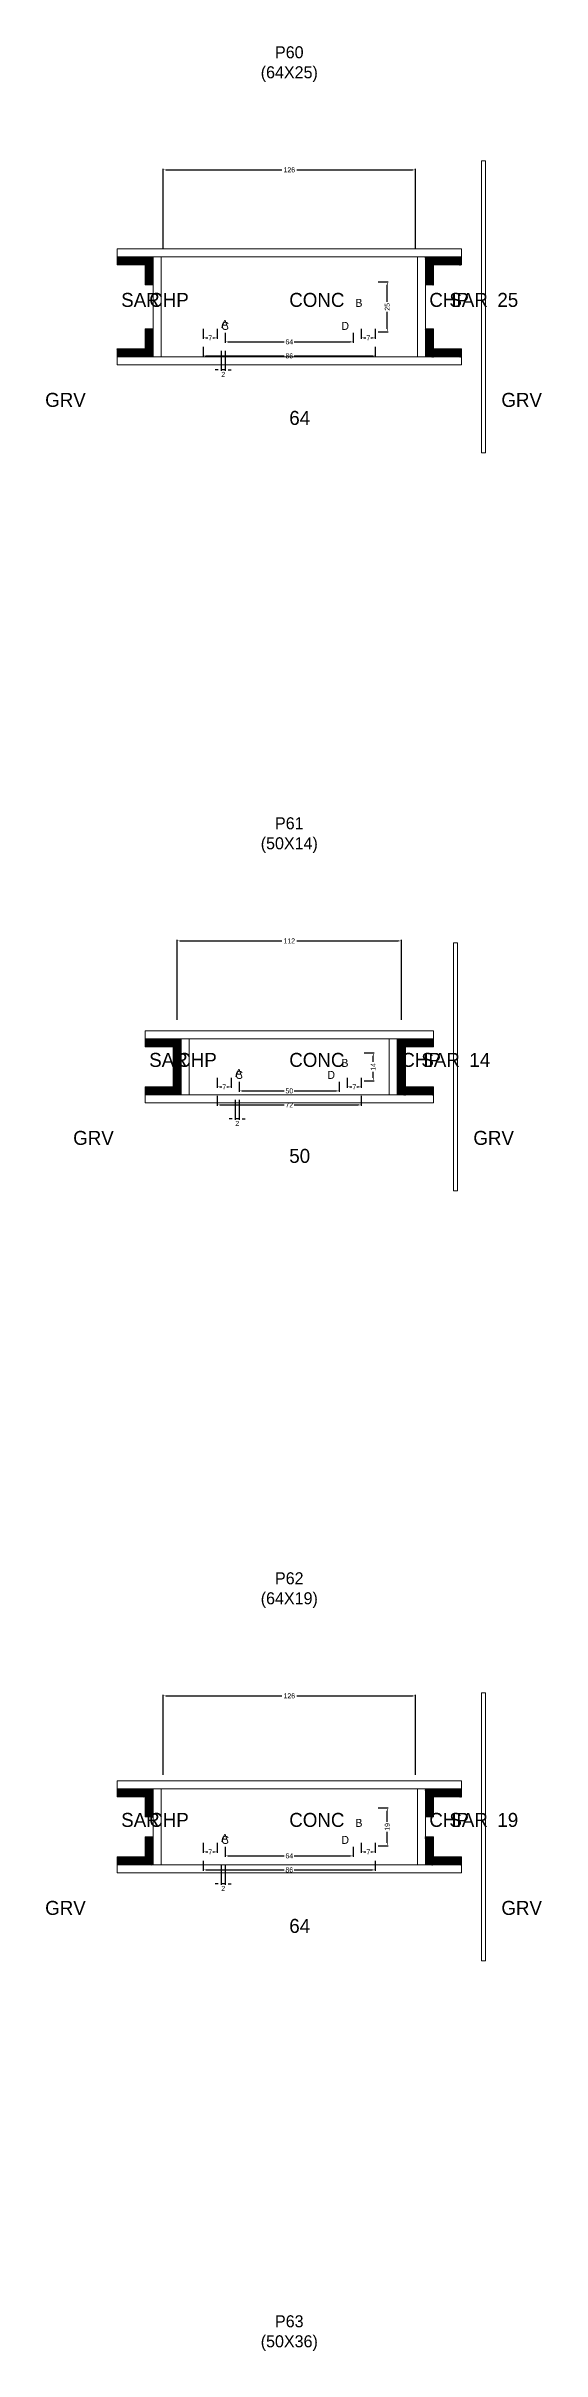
# Model space of a CAD drawing. Header units: centimetres. Extents: x -10500 to 4299, y -11026 to 295.
# Drawn here: x -122 to 126, y -9242 to -8090 of the extents above; entities that cross this region are included whole.
import ezdxf

# ---------------------------------------------------------------- set-up
doc = ezdxf.new("R2010")
doc.units = ezdxf.units.CM
for name, color, linetype in [('COTA', 241, 'Continuous'), ('Hachura', 251, 'Continuous'), ('NOMENCLATURA', 7, 'Continuous'), ('SARRAFO', 251, 'Continuous'), ('Texto Seção', 7, 'Continuous')]:
    doc.layers.add(name, color=color, linetype=linetype)
doc.dimstyles.new('cotax2', dxfattribs={"dimtxt": 2.5, "dimasz": 1.5, "dimexe": 0.5, "dimexo": 0.5, "dimgap": 0.5, "dimtad": 1, "dimcen": 2.5, "dimazin": 3, "dimtfac": 1, "dimtmove": 0, "dimatfit": 3})

# ---------------------------------------------------------------- blocks, each defined once
blk = doc.blocks.new('_CLOSEDFILLED')
at = {"color": 0, "linetype": 'BYBLOCK'}
blk.add_solid([(-1, 0.16), (0, 0), (-1, -0.16)], dxfattribs=at)
blk = doc.blocks.new('*D754')
for p, q in [((-43, -8240), (-43, -8245)), ((-41.5, -8244.5), (-2.5, -8244.5)), ((2.5, -8244.5), (41.5, -8244.5)), ((43, -8240), (43, -8245))]:
    blk.add_line(p, q)
at = {"layer": 'Defpoints'}
for p in [(-43, -8239.5), (43, -8239.5), (-43, -8244.5)]:
    blk.add_point(p, dxfattribs=at)
at = {"layer": 'COTA', "xscale": 1.5, "yscale": 1.5, "rotation": 180}
blk.add_blockref('_CLOSEDFILLED', (-43, -8244.5), dxfattribs=at)
at = {"layer": 'COTA', "xscale": 1.5, "yscale": 1.5}
blk.add_blockref('_CLOSEDFILLED', (43, -8244.5), dxfattribs=at)
at = {"layer": 'COTA', "insert": (0, -8244.5), "char_height": 2.5, "attachment_point": 5}
blk.add_mtext('86', dxfattribs=at)
blk = doc.blocks.new('*D755')
for p, q in [((-32, -8233), (-32, -8238)), ((-30.5, -8237.5), (-2.5, -8237.5)), ((2.5, -8237.5), (30.5, -8237.5)), ((32, -8233), (32, -8238))]:
    blk.add_line(p, q)
at = {"layer": 'Defpoints'}
for p in [(-32, -8232.5), (-32, -8237.5), (32, -8232.5)]:
    blk.add_point(p, dxfattribs=at)
at = {"layer": 'COTA', "xscale": 1.5, "yscale": 1.5, "rotation": 180}
blk.add_blockref('_CLOSEDFILLED', (-32, -8237.5), dxfattribs=at)
at = {"layer": 'COTA', "xscale": 1.5, "yscale": 1.5}
blk.add_blockref('_CLOSEDFILLED', (32, -8237.5), dxfattribs=at)
at = {"layer": 'COTA', "insert": (0, -8237.5), "char_height": 2.5, "attachment_point": 5}
blk.add_mtext('64', dxfattribs=at)
blk = doc.blocks.new('*D756')
for p, q in [((44.5, -8207.5), (49.5, -8207.5)), ((49, -8217.5), (49, -8209)), ((49, -8231), (49, -8222.5)), ((44.5, -8232.5), (49.5, -8232.5))]:
    blk.add_line(p, q)
at = {"layer": 'Defpoints'}
for p in [(44, -8207.5), (44, -8232.5), (49, -8232.5)]:
    blk.add_point(p, dxfattribs=at)
at = {"layer": 'COTA', "xscale": 1.5, "yscale": 1.5}
for p, rotation in [((49, -8207.5), 90), ((49, -8232.5), 270)]:
    blk.add_blockref('_CLOSEDFILLED', p, dxfattribs=dict(at, rotation=rotation))
at = {"layer": 'COTA', "insert": (49, -8220), "char_height": 2.5, "attachment_point": 5, "rotation": 90}
blk.add_mtext('25', dxfattribs=at)
blk = doc.blocks.new('*D757')
for p, q in [((-43, -8231), (-43, -8236)), ((-41.5, -8235.5), (-40.75, -8235.5)), ((-38.25, -8235.5), (-37.5, -8235.5)), ((-36, -8231), (-36, -8236))]:
    blk.add_line(p, q)
at = {"layer": 'Defpoints'}
for p in [(-43, -8230.5), (-43, -8235.5), (-36, -8230.5)]:
    blk.add_point(p, dxfattribs=at)
at = {"layer": 'COTA', "xscale": 1.5, "yscale": 1.5, "rotation": 180}
blk.add_blockref('_CLOSEDFILLED', (-43, -8235.5), dxfattribs=at)
at = {"layer": 'COTA', "xscale": 1.5, "yscale": 1.5}
blk.add_blockref('_CLOSEDFILLED', (-36, -8235.5), dxfattribs=at)
at = {"layer": 'COTA', "insert": (-39.5, -8235.5), "char_height": 2.5, "attachment_point": 5}
blk.add_mtext('7', dxfattribs=at)
blk = doc.blocks.new('*D758')
for p, q in [((36, -8231), (36, -8236)), ((37.5, -8235.5), (38.25, -8235.5)), ((40.75, -8235.5), (41.5, -8235.5)), ((43, -8231), (43, -8236))]:
    blk.add_line(p, q)
at = {"layer": 'Defpoints'}
for p in [(36, -8230.5), (36, -8235.5), (43, -8230.5)]:
    blk.add_point(p, dxfattribs=at)
at = {"layer": 'COTA', "xscale": 1.5, "yscale": 1.5, "rotation": 180}
blk.add_blockref('_CLOSEDFILLED', (36, -8235.5), dxfattribs=at)
at = {"layer": 'COTA', "xscale": 1.5, "yscale": 1.5}
blk.add_blockref('_CLOSEDFILLED', (43, -8235.5), dxfattribs=at)
at = {"layer": 'COTA', "insert": (39.5, -8235.5), "char_height": 2.5, "attachment_point": 5}
blk.add_mtext('7', dxfattribs=at)
blk = doc.blocks.new('*D759')
for p, q in [((-63, -8191), (-63, -8151)), ((-61.5, -8151.5), (-3.75, -8151.5)), ((3.75, -8151.5), (61.5, -8151.5)), ((63, -8191), (63, -8151))]:
    blk.add_line(p, q)
at = {"layer": 'Defpoints'}
for p in [(-63, -8151.5), (-63, -8191.5), (63, -8191.5)]:
    blk.add_point(p, dxfattribs=at)
at = {"layer": 'COTA', "xscale": 1.5, "yscale": 1.5, "rotation": 180}
blk.add_blockref('_CLOSEDFILLED', (-63, -8151.5), dxfattribs=at)
at = {"layer": 'COTA', "xscale": 1.5, "yscale": 1.5}
blk.add_blockref('_CLOSEDFILLED', (63, -8151.5), dxfattribs=at)
at = {"layer": 'COTA', "insert": (0, -8151.5), "char_height": 2.5, "attachment_point": 5}
blk.add_mtext('126', dxfattribs=at)
blk = doc.blocks.new('*D788')
for p, q in [((-36, -8614.5), (-36, -8619.5)), ((-34.5, -8619), (-2.5, -8619)), ((2.5, -8619), (34.5, -8619)), ((36, -8614.5), (36, -8619.5))]:
    blk.add_line(p, q)
at = {"layer": 'Defpoints'}
for p in [(-36, -8614), (-36, -8619), (36, -8614)]:
    blk.add_point(p, dxfattribs=at)
at = {"layer": 'COTA', "xscale": 1.5, "yscale": 1.5, "rotation": 180}
blk.add_blockref('_CLOSEDFILLED', (-36, -8619), dxfattribs=at)
at = {"layer": 'COTA', "xscale": 1.5, "yscale": 1.5}
blk.add_blockref('_CLOSEDFILLED', (36, -8619), dxfattribs=at)
at = {"layer": 'COTA', "insert": (0, -8619), "char_height": 2.5, "attachment_point": 5}
blk.add_mtext('72', dxfattribs=at)
blk = doc.blocks.new('*D789')
for p, q in [((-25, -8607.5), (-25, -8612.5)), ((25, -8607.5), (25, -8612.5)), ((-23.5, -8612), (-2.5, -8612)), ((2.5, -8612), (23.5, -8612))]:
    blk.add_line(p, q)
at = {"layer": 'Defpoints'}
for p in [(-25, -8607), (25, -8607), (-25, -8612)]:
    blk.add_point(p, dxfattribs=at)
at = {"layer": 'COTA', "xscale": 1.5, "yscale": 1.5, "rotation": 180}
blk.add_blockref('_CLOSEDFILLED', (-25, -8612), dxfattribs=at)
at = {"layer": 'COTA', "xscale": 1.5, "yscale": 1.5}
blk.add_blockref('_CLOSEDFILLED', (25, -8612), dxfattribs=at)
at = {"layer": 'COTA', "insert": (0, -8612), "char_height": 2.5, "attachment_point": 5}
blk.add_mtext('50', dxfattribs=at)
blk = doc.blocks.new('*D790')
for p, q in [((37.5, -8593), (42.5, -8593)), ((42, -8597.5), (42, -8594.5)), ((37.5, -8607), (42.5, -8607)), ((42, -8605.5), (42, -8602.5))]:
    blk.add_line(p, q)
at = {"layer": 'Defpoints'}
for p in [(37, -8593), (37, -8607), (42, -8607)]:
    blk.add_point(p, dxfattribs=at)
at = {"layer": 'COTA', "xscale": 1.5, "yscale": 1.5}
for p, rotation in [((42, -8593), 90), ((42, -8607), 270)]:
    blk.add_blockref('_CLOSEDFILLED', p, dxfattribs=dict(at, rotation=rotation))
at = {"layer": 'COTA', "insert": (42, -8600), "char_height": 2.5, "attachment_point": 5, "rotation": 90}
blk.add_mtext('14', dxfattribs=at)
blk = doc.blocks.new('*D791')
for p, q in [((-36, -8605.5), (-36, -8610.5)), ((-29, -8605.5), (-29, -8610.5)), ((-34.5, -8610), (-33.75, -8610)), ((-31.25, -8610), (-30.5, -8610))]:
    blk.add_line(p, q)
at = {"layer": 'Defpoints'}
for p in [(-36, -8605), (-29, -8605), (-36, -8610)]:
    blk.add_point(p, dxfattribs=at)
at = {"layer": 'COTA', "xscale": 1.5, "yscale": 1.5, "rotation": 180}
blk.add_blockref('_CLOSEDFILLED', (-36, -8610), dxfattribs=at)
at = {"layer": 'COTA', "xscale": 1.5, "yscale": 1.5}
blk.add_blockref('_CLOSEDFILLED', (-29, -8610), dxfattribs=at)
at = {"layer": 'COTA', "insert": (-32.5, -8610), "char_height": 2.5, "attachment_point": 5}
blk.add_mtext('7', dxfattribs=at)
blk = doc.blocks.new('*D792')
for p, q in [((29, -8605.5), (29, -8610.5)), ((36, -8605.5), (36, -8610.5)), ((30.5, -8610), (31.25, -8610)), ((33.75, -8610), (34.5, -8610))]:
    blk.add_line(p, q)
at = {"layer": 'Defpoints'}
for p in [(29, -8605), (36, -8605), (29, -8610)]:
    blk.add_point(p, dxfattribs=at)
at = {"layer": 'COTA', "xscale": 1.5, "yscale": 1.5, "rotation": 180}
blk.add_blockref('_CLOSEDFILLED', (29, -8610), dxfattribs=at)
at = {"layer": 'COTA', "xscale": 1.5, "yscale": 1.5}
blk.add_blockref('_CLOSEDFILLED', (36, -8610), dxfattribs=at)
at = {"layer": 'COTA', "insert": (32.5, -8610), "char_height": 2.5, "attachment_point": 5}
blk.add_mtext('7', dxfattribs=at)
blk = doc.blocks.new('*D793')
for p, q in [((-56, -8576.5), (-56, -8536.5)), ((-54.5, -8537), (-3.75, -8537)), ((3.75, -8537), (54.5, -8537)), ((56, -8576.5), (56, -8536.5))]:
    blk.add_line(p, q)
at = {"layer": 'Defpoints'}
for p in [(-56, -8537), (-56, -8577), (56, -8577)]:
    blk.add_point(p, dxfattribs=at)
at = {"layer": 'COTA', "xscale": 1.5, "yscale": 1.5, "rotation": 180}
blk.add_blockref('_CLOSEDFILLED', (-56, -8537), dxfattribs=at)
at = {"layer": 'COTA', "xscale": 1.5, "yscale": 1.5}
blk.add_blockref('_CLOSEDFILLED', (56, -8537), dxfattribs=at)
at = {"layer": 'COTA', "insert": (0, -8537), "char_height": 2.5, "attachment_point": 5}
blk.add_mtext('112', dxfattribs=at)
blk = doc.blocks.new('*D822')
for p, q in [((-43, -8997), (-43, -9002)), ((43, -8997), (43, -9002)), ((-41.5, -9001.5), (-2.5, -9001.5)), ((2.5, -9001.5), (41.5, -9001.5))]:
    blk.add_line(p, q)
at = {"layer": 'Defpoints'}
for p in [(-43, -8996.5), (43, -8996.5), (-43, -9001.5)]:
    blk.add_point(p, dxfattribs=at)
at = {"layer": 'COTA', "xscale": 1.5, "yscale": 1.5, "rotation": 180}
blk.add_blockref('_CLOSEDFILLED', (-43, -9001.5), dxfattribs=at)
at = {"layer": 'COTA', "xscale": 1.5, "yscale": 1.5}
blk.add_blockref('_CLOSEDFILLED', (43, -9001.5), dxfattribs=at)
at = {"layer": 'COTA', "insert": (0, -9001.5), "char_height": 2.5, "attachment_point": 5}
blk.add_mtext('86', dxfattribs=at)
blk = doc.blocks.new('*D823')
for p, q in [((-32, -8990), (-32, -8995)), ((-30.5, -8994.5), (-2.5, -8994.5)), ((2.5, -8994.5), (30.5, -8994.5)), ((32, -8990), (32, -8995))]:
    blk.add_line(p, q)
at = {"layer": 'Defpoints'}
for p in [(-32, -8989.5), (-32, -8994.5), (32, -8989.5)]:
    blk.add_point(p, dxfattribs=at)
at = {"layer": 'COTA', "xscale": 1.5, "yscale": 1.5, "rotation": 180}
blk.add_blockref('_CLOSEDFILLED', (-32, -8994.5), dxfattribs=at)
at = {"layer": 'COTA', "xscale": 1.5, "yscale": 1.5}
blk.add_blockref('_CLOSEDFILLED', (32, -8994.5), dxfattribs=at)
at = {"layer": 'COTA', "insert": (0, -8994.5), "char_height": 2.5, "attachment_point": 5}
blk.add_mtext('64', dxfattribs=at)
blk = doc.blocks.new('*D824')
for p, q in [((44.5, -8970.5), (49.5, -8970.5)), ((49, -8977.5), (49, -8972)), ((49, -8988), (49, -8982.5)), ((44.5, -8989.5), (49.5, -8989.5))]:
    blk.add_line(p, q)
at = {"layer": 'Defpoints'}
for p in [(44, -8970.5), (44, -8989.5), (49, -8989.5)]:
    blk.add_point(p, dxfattribs=at)
at = {"layer": 'COTA', "xscale": 1.5, "yscale": 1.5}
for p, rotation in [((49, -8970.5), 90), ((49, -8989.5), 270)]:
    blk.add_blockref('_CLOSEDFILLED', p, dxfattribs=dict(at, rotation=rotation))
at = {"layer": 'COTA', "insert": (49, -8980), "char_height": 2.5, "attachment_point": 5, "rotation": 90}
blk.add_mtext('19', dxfattribs=at)
blk = doc.blocks.new('*D825')
for p, q in [((-43, -8988), (-43, -8993)), ((-36, -8988), (-36, -8993)), ((-41.5, -8992.5), (-40.75, -8992.5)), ((-38.25, -8992.5), (-37.5, -8992.5))]:
    blk.add_line(p, q)
at = {"layer": 'Defpoints'}
for p in [(-43, -8987.5), (-36, -8987.5), (-43, -8992.5)]:
    blk.add_point(p, dxfattribs=at)
at = {"layer": 'COTA', "xscale": 1.5, "yscale": 1.5, "rotation": 180}
blk.add_blockref('_CLOSEDFILLED', (-43, -8992.5), dxfattribs=at)
at = {"layer": 'COTA', "xscale": 1.5, "yscale": 1.5}
blk.add_blockref('_CLOSEDFILLED', (-36, -8992.5), dxfattribs=at)
at = {"layer": 'COTA', "insert": (-39.5, -8992.5), "char_height": 2.5, "attachment_point": 5}
blk.add_mtext('7', dxfattribs=at)
blk = doc.blocks.new('*D826')
for p, q in [((36, -8988), (36, -8993)), ((43, -8988), (43, -8993)), ((37.5, -8992.5), (38.25, -8992.5)), ((40.75, -8992.5), (41.5, -8992.5))]:
    blk.add_line(p, q)
at = {"layer": 'Defpoints'}
for p in [(36, -8987.5), (43, -8987.5), (36, -8992.5)]:
    blk.add_point(p, dxfattribs=at)
at = {"layer": 'COTA', "xscale": 1.5, "yscale": 1.5, "rotation": 180}
blk.add_blockref('_CLOSEDFILLED', (36, -8992.5), dxfattribs=at)
at = {"layer": 'COTA', "xscale": 1.5, "yscale": 1.5}
blk.add_blockref('_CLOSEDFILLED', (43, -8992.5), dxfattribs=at)
at = {"layer": 'COTA', "insert": (39.5, -8992.5), "char_height": 2.5, "attachment_point": 5}
blk.add_mtext('7', dxfattribs=at)
blk = doc.blocks.new('*D827')
for p, q in [((-63, -8954), (-63, -8914)), ((-61.5, -8914.5), (-3.75, -8914.5)), ((3.75, -8914.5), (61.5, -8914.5)), ((63, -8954), (63, -8914))]:
    blk.add_line(p, q)
at = {"layer": 'Defpoints'}
for p in [(-63, -8914.5), (-63, -8954.5), (63, -8954.5)]:
    blk.add_point(p, dxfattribs=at)
at = {"layer": 'COTA', "xscale": 1.5, "yscale": 1.5, "rotation": 180}
blk.add_blockref('_CLOSEDFILLED', (-63, -8914.5), dxfattribs=at)
at = {"layer": 'COTA', "xscale": 1.5, "yscale": 1.5}
blk.add_blockref('_CLOSEDFILLED', (63, -8914.5), dxfattribs=at)
at = {"layer": 'COTA', "insert": (0, -8914.5), "char_height": 2.5, "attachment_point": 5}
blk.add_mtext('126', dxfattribs=at)

msp = doc.modelspace()

# ---------------------------------------------------------------- hatches: boundary and pattern name
at = {"layer": 'SARRAFO'}
h = msp.add_hatch(dxfattribs=at)
h.set_pattern_fill('SOLID', scale=2)
h.paths.add_polyline_path([(-86, -8199), (-72, -8199), (-72, -8195), (-86, -8195)])
h = msp.add_hatch(dxfattribs=at)
h.set_pattern_fill('SOLID', scale=2)
h.paths.add_polyline_path([(-72, -8209), (-68, -8209), (-68, -8195), (-72, -8195)])
h = msp.add_hatch(dxfattribs=at)
h.set_pattern_fill('SOLID', scale=2)
h.paths.add_polyline_path([(68, -8209), (72, -8209), (72, -8195), (68, -8195)])
h = msp.add_hatch(dxfattribs=at)
h.set_pattern_fill('SOLID', scale=2)
h.paths.add_polyline_path([(72, -8199), (86, -8199), (86, -8195), (72, -8195)])
h = msp.add_hatch(dxfattribs=at)
h.set_pattern_fill('SOLID', scale=2)
h.paths.add_polyline_path([(-72, -8245), (-68, -8245), (-68, -8231), (-72, -8231)])
h = msp.add_hatch(dxfattribs=at)
h.set_pattern_fill('SOLID', scale=2)
h.paths.add_polyline_path([(68, -8245), (72, -8245), (72, -8231), (68, -8231)])
h = msp.add_hatch(dxfattribs=at)
h.set_pattern_fill('SOLID', scale=2)
h.paths.add_polyline_path([(-86, -8245), (-72, -8245), (-72, -8241), (-86, -8241)])
h = msp.add_hatch(dxfattribs=at)
h.set_pattern_fill('SOLID', scale=2)
h.paths.add_polyline_path([(72, -8245), (86, -8245), (86, -8241), (72, -8241)])
h = msp.add_hatch(dxfattribs=at)
h.set_pattern_fill('SOLID', scale=2)
h.paths.add_polyline_path([(-72, -8590), (-58, -8590), (-58, -8586), (-72, -8586)])
h = msp.add_hatch(dxfattribs=at)
h.set_pattern_fill('SOLID', scale=2)
h.paths.add_polyline_path([(-58, -8600), (-54, -8600), (-54, -8586), (-58, -8586)])
h = msp.add_hatch(dxfattribs=at)
h.set_pattern_fill('SOLID', scale=2)
h.paths.add_polyline_path([(54, -8600), (58, -8600), (58, -8586), (54, -8586)])
h = msp.add_hatch(dxfattribs=at)
h.set_pattern_fill('SOLID', scale=2)
h.paths.add_polyline_path([(58, -8590), (72, -8590), (72, -8586), (58, -8586)])
h = msp.add_hatch(dxfattribs=at)
h.set_pattern_fill('SOLID', scale=2)
h.paths.add_polyline_path([(-58, -8614), (-54, -8614), (-54, -8600), (-58, -8600)])
h = msp.add_hatch(dxfattribs=at)
h.set_pattern_fill('SOLID', scale=2)
h.paths.add_polyline_path([(54, -8614), (58, -8614), (58, -8600), (54, -8600)])
h = msp.add_hatch(dxfattribs=at)
h.set_pattern_fill('SOLID', scale=2)
h.paths.add_polyline_path([(-72, -8614), (-58, -8614), (-58, -8610), (-72, -8610)])
h = msp.add_hatch(dxfattribs=at)
h.set_pattern_fill('SOLID', scale=2)
h.paths.add_polyline_path([(58, -8614), (72, -8614), (72, -8610), (58, -8610)])
h = msp.add_hatch(dxfattribs=at)
h.set_pattern_fill('SOLID', scale=2)
h.paths.add_polyline_path([(-86, -8965), (-72, -8965), (-72, -8961), (-86, -8961)])
h = msp.add_hatch(dxfattribs=at)
h.set_pattern_fill('SOLID', scale=2)
h.paths.add_polyline_path([(-72, -8975), (-68, -8975), (-68, -8961), (-72, -8961)])
h = msp.add_hatch(dxfattribs=at)
h.set_pattern_fill('SOLID', scale=2)
h.paths.add_polyline_path([(68, -8975), (72, -8975), (72, -8961), (68, -8961)])
h = msp.add_hatch(dxfattribs=at)
h.set_pattern_fill('SOLID', scale=2)
h.paths.add_polyline_path([(72, -8965), (86, -8965), (86, -8961), (72, -8961)])
h = msp.add_hatch(dxfattribs=at)
h.set_pattern_fill('SOLID', scale=2)
h.paths.add_polyline_path([(-72, -8999), (-68, -8999), (-68, -8985), (-72, -8985)])
h = msp.add_hatch(dxfattribs=at)
h.set_pattern_fill('SOLID', scale=2)
h.paths.add_polyline_path([(68, -8999), (72, -8999), (72, -8985), (68, -8985)])
h = msp.add_hatch(dxfattribs=at)
h.set_pattern_fill('SOLID', scale=2)
h.paths.add_polyline_path([(-86, -8999), (-72, -8999), (-72, -8995), (-86, -8995)])
h = msp.add_hatch(dxfattribs=at)
h.set_pattern_fill('SOLID', scale=2)
h.paths.add_polyline_path([(72, -8999), (86, -8999), (86, -8995), (72, -8995)])

# ---------------------------------------------------------------- linework, layer by layer
at = {"layer": 'Hachura', "lineweight": 13}
for points in [[(96, -8293), (98, -8293), (98, -8147), (96, -8147)], [(82, -8662), (84, -8662), (84, -8538), (82, -8538)], [(96, -9047), (98, -9047), (98, -8913), (96, -8913)]]:
    msp.add_lwpolyline(points, close=True, dxfattribs=at)
at = {"layer": 'Hachura', "lineweight": 18}
for points in [[(-86, -8195), (86, -8195), (86, -8191), (-86, -8191)], [(-68, -8245), (-64, -8245), (-64, -8195), (-68, -8195)], [(64, -8245), (68, -8245), (68, -8195), (64, -8195)], [(-86, -8249), (86, -8249), (86, -8245), (-86, -8245)], [(-72, -8586), (72, -8586), (72, -8582), (-72, -8582)], [(-54, -8614), (-50, -8614), (-50, -8586), (-54, -8586)], [(50, -8614), (54, -8614), (54, -8586), (50, -8586)], [(-72, -8618), (72, -8618), (72, -8614), (-72, -8614)], [(-86, -8961), (86, -8961), (86, -8957), (-86, -8957)], [(-68, -8999), (-64, -8999), (-64, -8961), (-68, -8961)], [(64, -8999), (68, -8999), (68, -8961), (64, -8961)], [(-86, -9003), (86, -9003), (86, -8999), (-86, -8999)]]:
    msp.add_lwpolyline(points, close=True, dxfattribs=at)
at = {"layer": 'SARRAFO', "lineweight": 13}
for points in [[(-86, -8199), (-72, -8199), (-72, -8195), (-86, -8195)], [(-72, -8209), (-68, -8209), (-68, -8195), (-72, -8195)], [(68, -8209), (72, -8209), (72, -8195), (68, -8195)], [(72, -8199), (86, -8199), (86, -8195), (72, -8195)], [(-72, -8245), (-68, -8245), (-68, -8231), (-72, -8231)], [(68, -8245), (72, -8245), (72, -8231), (68, -8231)], [(-86, -8245), (-72, -8245), (-72, -8241), (-86, -8241)], [(72, -8245), (86, -8245), (86, -8241), (72, -8241)], [(-72, -8590), (-58, -8590), (-58, -8586), (-72, -8586)], [(-58, -8600), (-54, -8600), (-54, -8586), (-58, -8586)], [(54, -8600), (58, -8600), (58, -8586), (54, -8586)], [(58, -8590), (72, -8590), (72, -8586), (58, -8586)], [(-58, -8614), (-54, -8614), (-54, -8600), (-58, -8600)], [(54, -8614), (58, -8614), (58, -8600), (54, -8600)], [(-72, -8614), (-58, -8614), (-58, -8610), (-72, -8610)], [(58, -8614), (72, -8614), (72, -8610), (58, -8610)], [(-86, -8965), (-72, -8965), (-72, -8961), (-86, -8961)], [(-72, -8975), (-68, -8975), (-68, -8961), (-72, -8961)], [(68, -8975), (72, -8975), (72, -8961), (68, -8961)], [(72, -8965), (86, -8965), (86, -8961), (72, -8961)], [(-72, -8999), (-68, -8999), (-68, -8985), (-72, -8985)], [(68, -8999), (72, -8999), (72, -8985), (68, -8985)], [(-86, -8999), (-72, -8999), (-72, -8995), (-86, -8995)], [(72, -8999), (86, -8999), (86, -8995), (72, -8995)]]:
    msp.add_lwpolyline(points, close=True, dxfattribs=at)

# ---------------------------------------------------------------- texts
at = {"layer": 'NOMENCLATURA'}
for s, p in [('B', (33, -8220)), ('A', (-34, -8230.5)), ('C', (-34, -8231.5)), ('D', (26, -8231.5)), ('B', (26, -8600)), ('A', (-27, -8605)), ('C', (-27, -8606)), ('D', (19, -8606)), ('B', (33, -8980)), ('A', (-34, -8987.5)), ('C', (-34, -8988.5)), ('D', (26, -8988.5))]:
    msp.add_text(s, height=4, dxfattribs=at).set_placement(p)
at = {"layer": 'NOMENCLATURA', "char_height": 6, "attachment_point": 8}
for s, insert in [('P60\\P(64X25)', (0, -8107.5)), ('P61\\P(50X14)', (0, -8493)), ('P62\\P(64X19)', (0, -8870.5)), ('P63\\P(50X36)', (0, -9242))]:
    msp.add_mtext(s, dxfattribs=dict(at, insert=insert))
at = {"layer": 'Texto Seção'}
for s, p in [('SAR', (-84, -8220)), ('CHP', (-70, -8220)), ('CONC', (0, -8220)), ('CHP', (70, -8220)), ('SAR', (80, -8220)), ('25', (104, -8220)), ('GRV', (-122, -8270)), ('64', (0, -8279)), ('GRV', (106, -8270)), ('SAR', (-70, -8600)), ('CHP', (-56, -8600)), ('CONC', (0, -8600)), ('CHP', (56, -8600)), ('SAR', (66, -8600)), ('14', (90, -8600)), ('GRV', (-108, -8639)), ('50', (0, -8648)), ('GRV', (92, -8639)), ('SAR', (-84, -8980)), ('CHP', (-70, -8980)), ('CONC', (0, -8980)), ('CHP', (70, -8980)), ('SAR', (80, -8980)), ('19', (104, -8980)), ('GRV', (-122, -9024)), ('GRV', (106, -9024)), ('64', (0, -9033))]:
    msp.add_text(s, height=7, dxfattribs=at).set_placement(p)

# ---------------------------------------------------------------- dimensions: what is measured, and where the dimension line sits
at = {"layer": 'COTA'}
for base, p1, p2, picture, middle in [((-63, -8151.5), (-63, -8191.5), (63, -8191.5), '*D759', (0, -8151.5)), ((-43, -8235.5), (-43, -8230.5), (-36, -8230.5), '*D757', (-39.5, -8235.5)), ((-43, -8244.5), (-43, -8239.5), (43, -8239.5), '*D754', (0, -8244.5)), ((-32, -8237.5), (-32, -8232.5), (32, -8232.5), '*D755', (0, -8237.5)), ((36, -8235.5), (36, -8230.5), (43, -8230.5), '*D758', (39.5, -8235.5)), ((-56, -8537), (-56, -8577), (56, -8577), '*D793', (0, -8537)), ((-36, -8610), (-36, -8605), (-29, -8605), '*D791', (-32.5, -8610)), ((-25, -8612), (-25, -8607), (25, -8607), '*D789', (0, -8612)), ((29, -8610), (29, -8605), (36, -8605), '*D792', (32.5, -8610)), ((-36, -8619), (-36, -8614), (36, -8614), '*D788', (0, -8619)), ((-63, -8914.5), (-63, -8954.5), (63, -8954.5), '*D827', (0, -8914.5)), ((-43, -8992.5), (-43, -8987.5), (-36, -8987.5), '*D825', (-39.5, -8992.5)), ((36, -8992.5), (36, -8987.5), (43, -8987.5), '*D826', (39.5, -8992.5)), ((-43, -9001.5), (-43, -8996.5), (43, -8996.5), '*D822', (0, -9001.5)), ((-32, -8994.5), (-32, -8989.5), (32, -8989.5), '*D823', (0, -8994.5))]:
    dim = msp.add_linear_dim(base=base, p1=p1, p2=p2, dimstyle='cotax2', dxfattribs=at)
    dim.commit()
    dim.dimension.update_dxf_attribs({"geometry": picture, "text_midpoint": middle})
for base, p1, p2, picture, middle in [((49, -8232.5), (44, -8232.5), (44, -8207.5), '*D756', (49, -8220)), ((42, -8607), (37, -8607), (37, -8593), '*D790', (42, -8600)), ((49, -8989.5), (44, -8989.5), (44, -8970.5), '*D824', (49, -8980))]:
    dim = msp.add_linear_dim(base=base, p1=p1, p2=p2, angle=90, dimstyle='cotax2', dxfattribs=at)
    dim.commit()
    dim.dimension.update_dxf_attribs({"geometry": picture, "text_midpoint": middle})
for base, p1, p2 in [((-32, -8251.5), (-32, -8241.5), (-34, -8241.5)), ((-25, -8626), (-25, -8616), (-27, -8616)), ((-32, -9008.5), (-32, -8998.5), (-34, -8998.5))]:
    msp.add_linear_dim(base=base, p1=p1, p2=p2, dimstyle='cotax2', dxfattribs=at).render()

doc.saveas('drawing.dxf')
